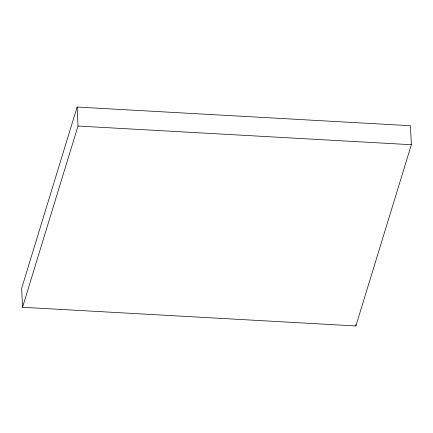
<?xml version="1.0" encoding="UTF-8"?>
<svg xmlns="http://www.w3.org/2000/svg" width="433" height="433" viewBox="0 0 433 433"><rect width="100%" height="100%" fill="white"/><g stroke="black" fill="none" stroke-linecap="round" stroke-linejoin="round"><path stroke-width="0.65" d="M77.123 107.043L21.65 288.286L22.543 307.278L355.877 325.957L411.35 144.714L410.457 125.722L77.123 107.043L78.021 126.035L22.543 307.278M78.021 126.035L411.35 144.714M355.818 324.647L355.877 325.957"/></g></svg>
